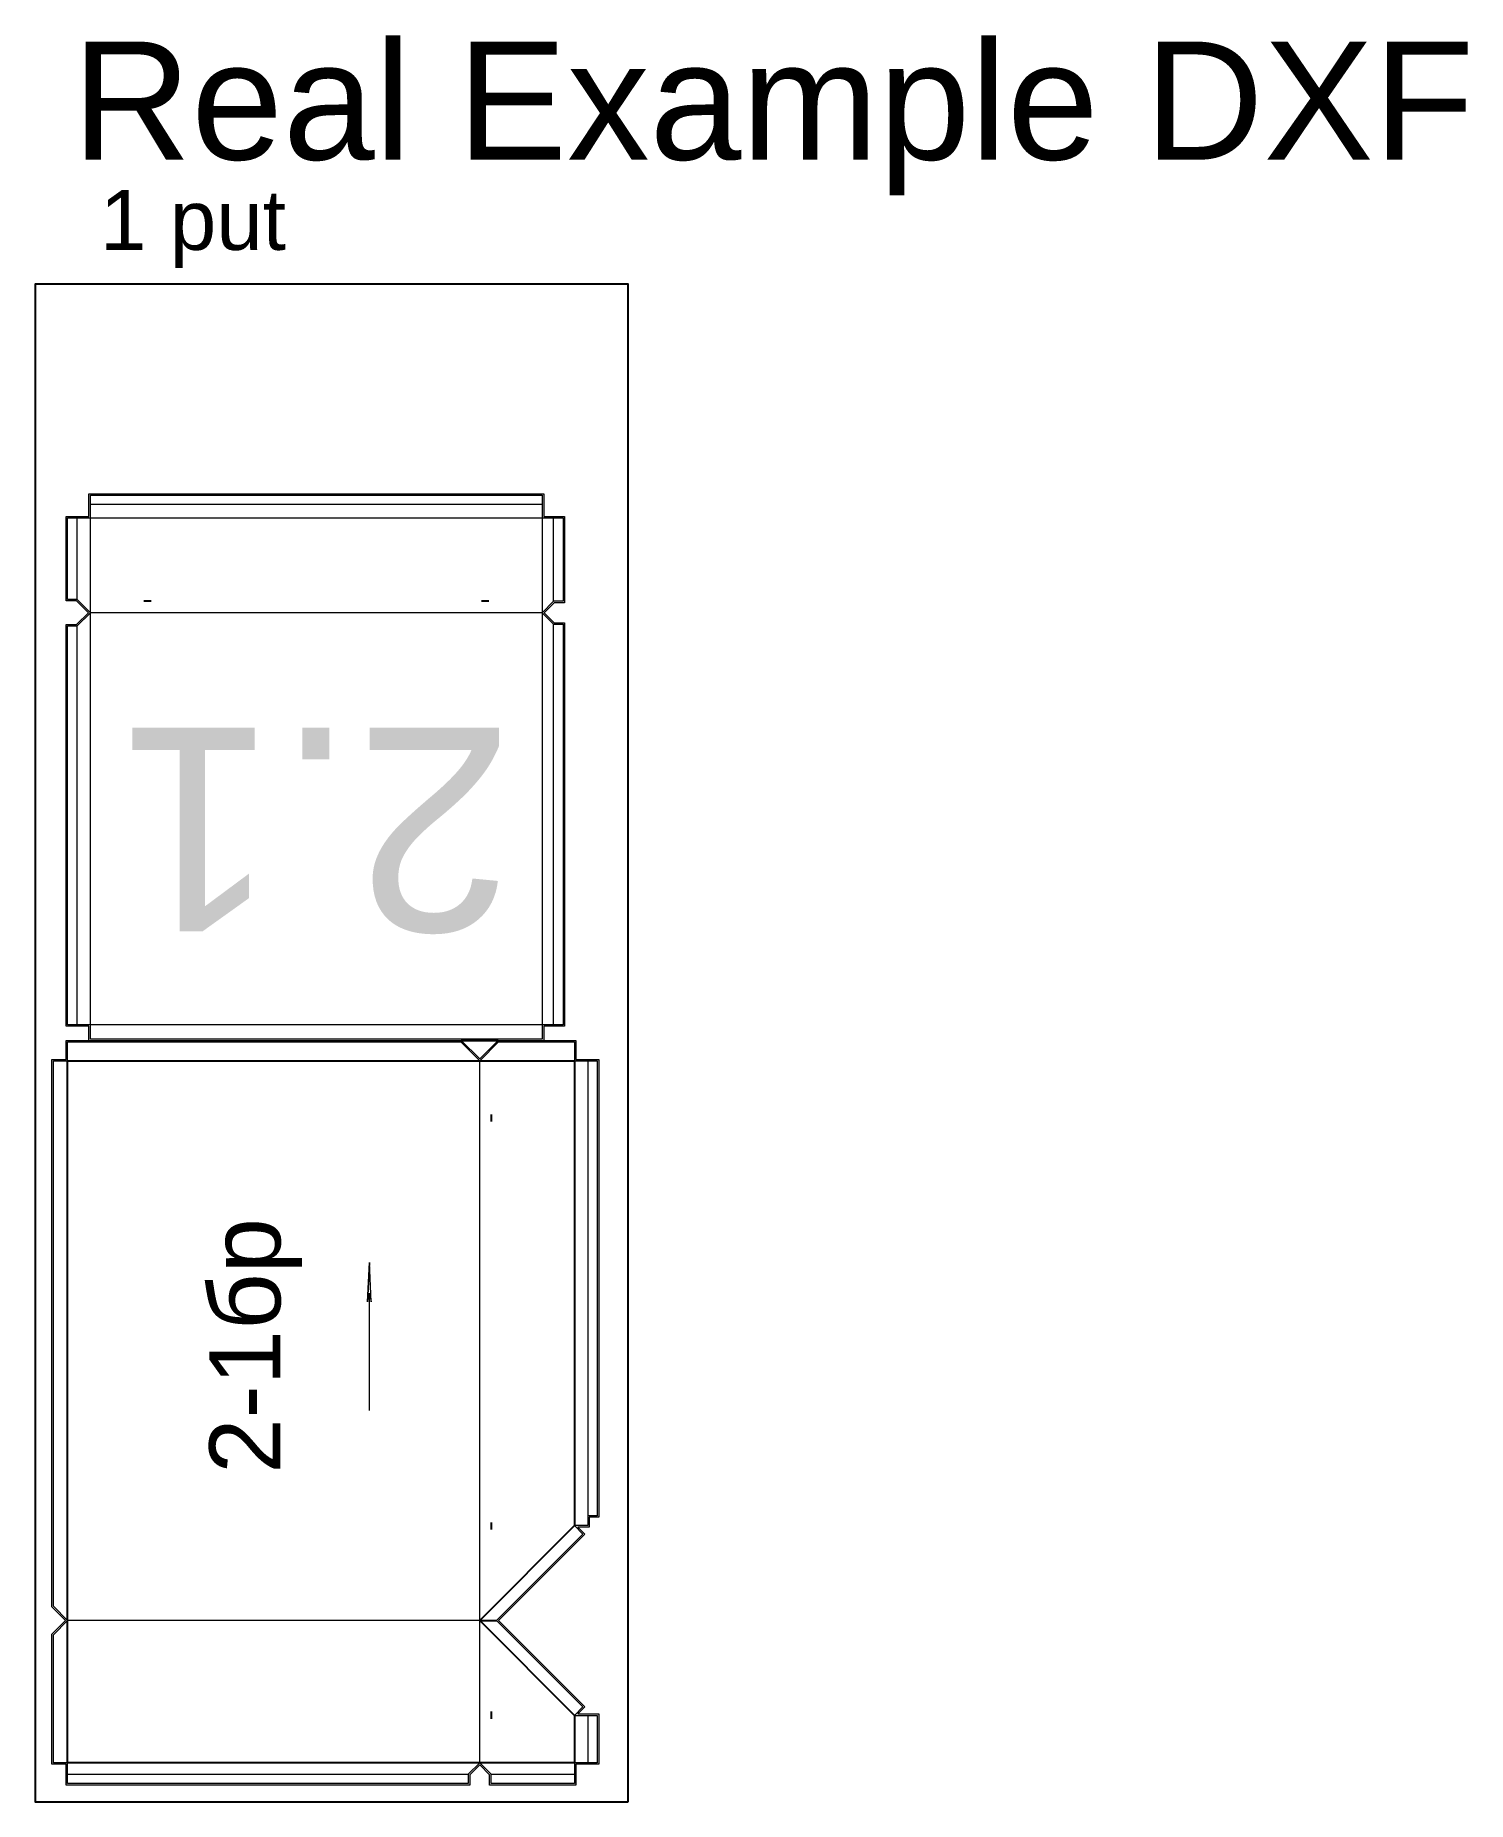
# Model space of a CAD drawing. Header units: inches. Extents: x 0 to 3020, y 0 to 3724.
import ezdxf

# ---------------------------------------------------------------- set-up
doc = ezdxf.new("R2010")
doc.units = ezdxf.units.IN
doc.header["$MEASUREMENT"] = 0
for name, color, linetype in [('CUT', 3, 'Continuous'), ('FREZ', 6, 'Continuous'), ('HOLES', 2, 'Continuous'), ('SHEETS', 140, 'Continuous')]:
    doc.layers.add(name, color=color, linetype=linetype)
doc.styles.get("Standard").update_dxf_attribs({"font": 'arial.ttf'})

msp = doc.modelspace()

# ---------------------------------------------------------------- linework, layer by layer
at = {"lineweight": 9}
for p, q in [((700.2, 1053.8), (704.6, 1136.9)), ((704.6, 824.8), (704.6, 1072.3))]:
    msp.add_line(p, q, dxfattribs=at)
for points in [[(1113, 1638), (1069, 1638), (1069, 1608), (116, 1608), (116, 1638), (68, 1638), (68, 2479), (88, 2479), (116, 2507), (88, 2535), (68, 2535), (68, 2707), (116, 2707), (116, 2755), (1069, 2755), (1069, 2707), (1113, 2707), (1113, 2531), (1093, 2531), (1069, 2507), (1093, 2483), (1113, 2483), (1113, 1638)], [(68, 38), (68, 82), (38, 82), (38, 352), (68, 382), (38, 412), (38, 1562), (68, 1562), (68, 1602), (897, 1602), (937, 1562), (977, 1602), (1137, 1602), (1137, 1562), (1185, 1562), (1185, 603), (1165, 603), (1165, 582), (1137, 582), (1154.7, 564.3), (972.4, 382), (1154.7, 199.7), (1137, 182), (1185, 182), (1185, 82), (1137, 82), (1137, 38), (961, 38), (961, 58), (937, 82), (913, 58), (913, 38), (68, 38)]]:
    msp.add_lwpolyline(points, dxfattribs=at)
msp.add_lwpolyline([(700.2, 1053.8), (704.6, 1072.3), (708, 1053.9), (704.6, 1136.9)], close=True, dxfattribs=at)
at = {"layer": 'CUT'}
for p, q in [((898.2, 1605), (975.8, 1605)), ((940, 382), (972.4, 382))]:
    msp.add_line(p, q, dxfattribs=at)
at = {"layer": 'CUT', "lineweight": 9}
msp.add_lwpolyline([(113, 1605), (113, 1635), (65, 1635), (65, 2482), (86.8, 2482), (111.8, 2507), (86.8, 2532), (65, 2532), (65, 2710), (113, 2710), (113, 2758), (1072, 2758), (1072, 2710), (1116, 2710), (1116, 2528), (1094.2, 2528), (1073.2, 2507), (1094.2, 2486), (1116, 2486), (1116, 1635), (1072, 1635), (1072, 1605)], dxfattribs=at)
msp.add_lwpolyline([(65, 35), (65, 79), (35, 79), (35, 353.2), (63.8, 382), (35, 410.8), (35, 1565), (65, 1565), (65, 1605), (898.2, 1605), (937, 1566.2), (975.8, 1605), (1140, 1605), (1140, 1565), (1188, 1565), (1188, 600), (1168, 600), (1168, 579), (1144.2, 579), (1158.9, 564.3), (976.6, 382), (1158.9, 199.7), (1144.2, 185), (1188, 185), (1188, 79), (1140, 79), (1140, 35), (958, 35), (958, 56.8), (937, 77.8), (916, 56.8), (916, 35)], close=True, dxfattribs=at)
at = {"layer": 'FREZ', "lineweight": 9}
for p, q in [((1069, 2735), (116, 2735)), ((88, 2535), (88, 2707)), ((1093, 2531), (1093, 2707)), ((1069, 2507), (116, 2507)), ((88, 1638), (88, 2479)), ((1093, 1638), (1093, 2483)), ((937, 382), (937, 1562)), ((1165, 1562), (1165, 582)), ((937, 382), (68, 382)), ((937, 82), (937, 382)), ((1165, 182), (1165, 82)), ((68, 58), (913, 58)), ((961, 58), (1137, 58))]:
    msp.add_line(p, q, dxfattribs=at)
msp.add_lwpolyline([(116, 1638), (116, 2507), (116, 2707), (1069, 2707), (1069, 2507), (1069, 1638), (116, 1638)], dxfattribs=at)
at = {"layer": 'FREZ'}
msp.add_lwpolyline([(68, 82), (68, 1562), (1137, 1562), (1137, 582), (937, 382), (1137, 182), (1137, 82), (68, 82)], dxfattribs=at)
at = {"layer": 'HOLES'}
for p, q in [((244, 2531), (229, 2531)), ((956, 2531), (941, 2531)), ((962, 1434), (962, 1449)), ((962, 574), (962, 589)), ((962, 175), (962, 190))]:
    msp.add_line(p, q, dxfattribs=at)
at = {"layer": 'SHEETS'}
msp.add_lwpolyline([(1250, 0), (1250, 3200), (0, 3200), (0, 0)], close=True, dxfattribs=at)

# ---------------------------------------------------------------- texts
at = {"lineweight": 9}
for s, height, rotation, p in [('2.1', 428.93, 180, (1007.9, 2264.4)), ('2-1бр', 149.9, 90, (516.9, 691.6))]:
    msp.add_text(s, height=height, rotation=rotation, dxfattribs=at).set_placement(p)
at = {"layer": 'SHEETS'}
for s, height, p in [('Real Example DXF', 248.929, (77.8, 3462.3)), ('1 put', 126.16, (136.6, 3272))]:
    msp.add_text(s, height=height, dxfattribs=at).set_placement(p)

doc.saveas('drawing.dxf')
